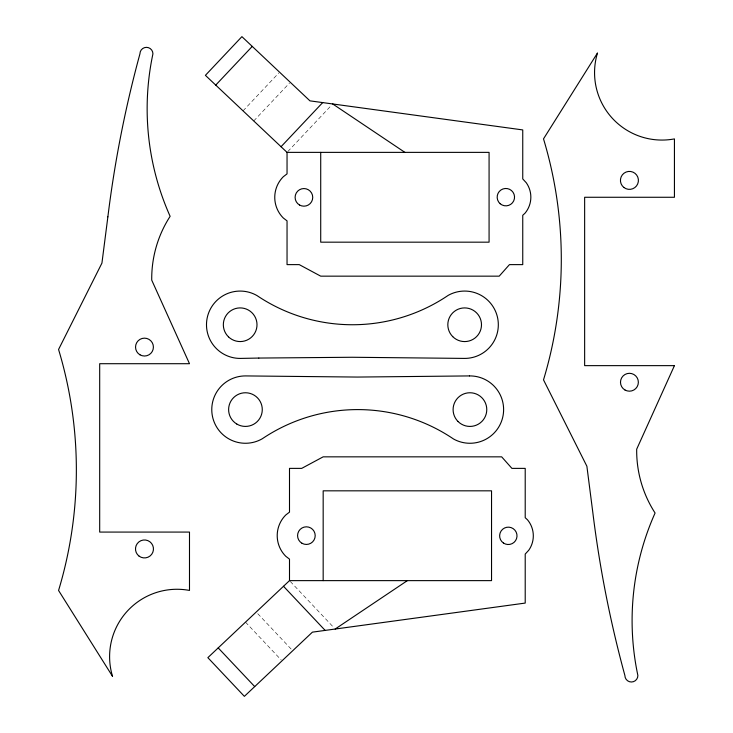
<?xml version="1.0" encoding="UTF-8"?>
<svg xmlns="http://www.w3.org/2000/svg" width="733" height="733" viewBox="0 0 733 733"><rect width="100%" height="100%" fill="white"/><g stroke="black" fill="none" stroke-linecap="round" stroke-linejoin="round"><path stroke-width="0.55" stroke-dasharray="3.67 2.75" d="M243.044 110.857L278.769 72.988M253.746 120.963L289.48 83.095M287.812 151.557L331.169 105.607M290.277 581.443L333.634 627.393M257.759 613.686L291.166 649.081M245.5 622.143L281.234 660.012"/><path stroke-width="1.1" d="M215.74 85.092L252.244 46.408M281.051 146.719L322.685 102.593M289.498 580.628L207.86 657.657L244.373 696.35L312.414 632.148L525.213 603.076L525.213 554.075L528.75 550.236A24.995 24.995 0 0 0 527.513 519.825L525.213 517.709L525.213 468.378L511.918 468.378L501.674 456.842L323.171 456.842L301.703 468.378L289.498 468.378L289.498 512.129L285.751 515.006A29.173 29.173 0 0 0 285.751 556.255L289.498 559.132L289.498 580.628L491.541 580.628L491.541 490.826L323.171 490.826L323.171 580.628M335.183 629.033L407.356 580.628M287.043 152.372L287.043 173.868L283.295 176.745A29.173 29.173 0 0 0 283.295 217.994L287.043 220.871L287.043 264.622L299.238 264.622L320.715 276.158L499.21 276.158L509.453 264.622L522.748 264.622L522.748 215.291L525.048 213.175A24.995 24.995 0 0 0 526.285 182.764L522.748 178.925L522.748 129.924L309.949 100.852L241.908 36.65L205.405 75.343L287.043 152.372L489.076 152.372L489.076 242.174L320.715 242.174L320.715 152.372M332.718 103.967L404.9 152.372M283.515 586.281L325.15 630.407M218.205 647.908L254.708 686.592M107.87 216.858L101.933 263.101L58.567 349.476A416.921 416.921 0 0 1 58.567 590.468L112.543 676.376A67.409 67.409 0 0 1 189.49 590.432L189.49 532.076L99.688 532.076L99.688 363.705L189.49 363.705L151.731 280.143A114.687 114.687 0 0 1 170.129 216.327A263.376 263.376 0 0 1 152.931 53.839A6.496 6.496 0 0 0 146.435 47.343A6.496 6.496 0 0 0 139.939 53.839A1152.991 1152.991 0 0 0 107.87 216.858M674.433 365.639L636.684 449.192A114.687 114.687 0 0 0 655.082 513.008A263.376 263.376 0 0 0 637.884 675.505A6.496 6.496 0 0 1 631.388 682.002A6.496 6.496 0 0 1 624.892 675.505A1152.991 1152.991 0 0 1 592.823 512.486L586.886 466.243L543.51 379.859A416.921 416.921 0 0 0 543.51 138.876L597.496 52.968A67.409 67.409 0 0 0 674.433 138.904L674.433 197.269L584.641 197.269L584.641 365.639L674.433 365.639M258.831 358.061L240.167 358.419A33.672 33.672 0 0 1 207.641 316.024A33.672 33.672 0 0 1 256.999 295.582A170.762 170.762 0 0 0 448.248 295.335A33.672 33.672 0 0 1 497.304 316.509A33.672 33.672 0 0 1 464.163 358.41L352.161 357.264L258.831 358.061M469.441 375.919L357.438 377.064L245.445 375.919A33.672 33.672 0 0 0 212.918 418.305A33.672 33.672 0 0 0 262.286 438.755A170.762 170.762 0 0 1 453.535 439.003A33.672 33.672 0 0 0 502.591 417.828A33.672 33.672 0 0 0 469.441 375.919M299.513 205.002A8.814 8.814 0 0 0 312.734 197.369A8.814 8.814 0 0 0 299.513 189.737A8.814 8.814 0 0 0 299.513 205.002M500.181 203.747A8.695 8.695 0 0 0 514.392 198.78A8.695 8.695 0 0 0 502.985 188.958A8.695 8.695 0 0 0 500.181 203.747M624.956 389.983A8.933 8.933 0 0 0 638.361 382.25A8.933 8.933 0 0 0 624.956 374.508A8.933 8.933 0 0 0 624.956 389.983M623.865 187.456A8.988 8.988 0 0 0 638.324 181.674A8.988 8.988 0 0 0 626.092 172.044A8.988 8.988 0 0 0 623.865 187.456M140.003 354.827A8.933 8.933 0 0 0 153.408 347.094A8.933 8.933 0 0 0 140.003 339.352A8.933 8.933 0 0 0 140.003 354.827M139.096 556.145A8.988 8.988 0 0 0 153.399 550.007A8.988 8.988 0 0 0 140.928 540.688A8.988 8.988 0 0 0 139.096 556.145M301.978 543.263A8.814 8.814 0 0 0 315.199 535.631A8.814 8.814 0 0 0 301.978 527.998A8.814 8.814 0 0 0 301.978 543.263M503.424 543.016A8.695 8.695 0 0 0 516.985 536.483A8.695 8.695 0 0 0 504.542 528.007A8.695 8.695 0 0 0 503.424 543.016M236.777 424.022A16.841 16.841 0 0 0 262.277 409.884A16.841 16.841 0 0 0 237.281 394.867A16.841 16.841 0 0 0 236.777 424.022M458.033 421.502A16.841 16.841 0 0 0 486.199 413.953A16.841 16.841 0 0 0 465.574 393.328A16.841 16.841 0 0 0 458.033 421.502M228.476 336.85A16.841 16.841 0 0 0 256.504 328.815A16.841 16.841 0 0 0 235.522 308.556A16.841 16.841 0 0 0 228.476 336.85M452.747 336.649A16.841 16.841 0 0 0 480.921 329.099A16.841 16.841 0 0 0 460.297 308.483A16.841 16.841 0 0 0 452.747 336.649"/></g></svg>
